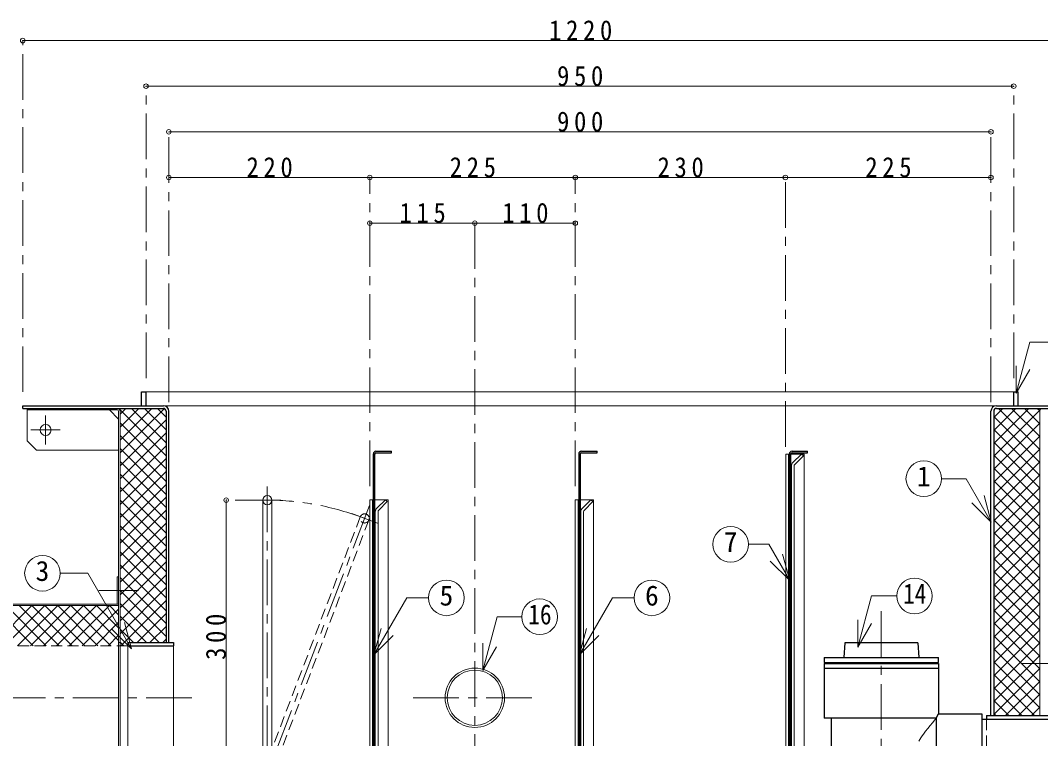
# Model space of a CAD drawing. Units: millimetres at full size, sheet at 1:10. Extents: x -2114 to 1936, y -1399 to 1411.
# Drawn here: x -1512 to -395, y -513 to 273 of the extents above; entities that cross this region are included whole.
import ezdxf
from ezdxf.enums import TextEntityAlignment as Align

# ---------------------------------------------------------------- set-up
doc = ezdxf.new("R2010")
doc.units = ezdxf.units.MM
doc.header["$LTSCALE"] = 10
doc.header["$PDMODE"] = 32
doc.header["$PDSIZE"] = 5
doc.linetypes.add('CHAIN1', pattern=[8, 5, -1, 1, -1])
doc.linetypes.add('DASHED1', pattern=[1.8, 1.2, -0.6])
doc.layers.add('0-0_ﾚｲﾔ1', color=4, linetype='Continuous', lineweight=9)
doc.styles.add('ＭＳ ゴシック', font='')
doc.styles.get('ＭＳ ゴシック').set_extended_font_data('MS Gothic')

msp = doc.modelspace()

# ---------------------------------------------------------------- linework, layer by layer
at = {"layer": '0-0_ﾚｲﾔ1'}
for p, q in [((-1509.11, 251.36), (-289.11, 251.36)), ((-1374.11, 201.36), (-424.11, 201.36)), ((-449.11, 151.36), (-1349.11, 151.36)), ((-1349.11, 101.36), (-1129.11, 101.36)), ((-1129.11, 101.36), (-904.11, 101.36)), ((-904.11, 101.36), (-674.11, 101.36)), ((-674.11, 101.36), (-449.11, 101.36)), ((-1129.11, 51.36), (-1014.11, 51.36)), ((-1014.11, 51.36), (-904.11, 51.36)), ((-1374.11, -133.64), (-424.11, -133.64)), ((-1504.11, -153.24), (-1504.11, -187.24)), ((-1414.11, -153.24), (-1404.11, -163.24)), ((-1404, -151.64), (-1352.11, -203.52)), ((-1402.51, -186.29), (-1367.86, -151.64)), ((-1402.51, -172.15), (-1382, -151.64)), ((-1402.51, -158), (-1396.14, -151.64)), ((-1402.51, -200.43), (-1353.95, -151.87)), ((-1389.86, -151.64), (-1352.11, -189.38)), ((-1375.71, -151.64), (-1352.11, -175.24)), ((-1361.57, -151.64), (-1352.11, -161.1)), ((-443.11, -148.64), (-1355.11, -148.64)), ((-446.11, -189.98), (-407.76, -151.64)), ((-446.11, -175.84), (-421.91, -151.64)), ((-446.11, -161.7), (-436.05, -151.64)), ((-446.11, -204.13), (-395.36, -153.37)), ((-440.76, -151.64), (-395.71, -196.69)), ((-426.62, -151.64), (-395.71, -182.55)), ((-412.48, -151.64), (-395.71, -168.41)), ((-398.34, -151.64), (-395.67, -154.31)), ((-1402.51, -214.57), (-1352.11, -164.17)), ((-1402.51, -167.27), (-1352.11, -217.67)), ((-446.11, -160.43), (-395.71, -210.83)), ((-1402.51, -228.71), (-1352.11, -178.31)), ((-446.11, -218.27), (-395.71, -167.87)), ((-446.11, -174.57), (-395.71, -224.97)), ((-1504.11, -187.24), (-1494.11, -197.24)), ((-1402.51, -181.41), (-1352.11, -231.81)), ((-446.11, -232.41), (-395.71, -182.01)), ((-446.11, -188.72), (-395.71, -239.12)), ((-1494.11, -197.24), (-1404.11, -197.24)), ((-1402.51, -242.86), (-1352.11, -192.46)), ((-1402.51, -195.55), (-1352.11, -245.95)), ((-446.11, -246.55), (-395.71, -196.15)), ((-1402.51, -257), (-1352.11, -206.6)), ((-1402.51, -209.69), (-1352.11, -260.09)), ((-670.61, -201.64), (-669.86, -201.64)), ((-446.11, -202.86), (-395.71, -253.26)), ((-446.11, -260.69), (-395.71, -210.29)), ((-1402.51, -271.14), (-1352.11, -220.74)), ((-446.11, -217), (-395.71, -267.4)), ((-1402.51, -223.83), (-1352.11, -274.23)), ((-446.11, -274.84), (-395.71, -224.44)), ((-446.11, -231.14), (-395.71, -281.54)), ((-1402.51, -285.28), (-1352.11, -234.88)), ((-1402.51, -237.98), (-1352.11, -288.38)), ((-446.11, -288.98), (-395.71, -238.58)), ((-446.11, -245.29), (-395.71, -295.69)), ((-1402.51, -299.42), (-1352.11, -249.02)), ((-1402.51, -252.12), (-1352.11, -302.52)), ((-1286.36, -252.14), (-1286.36, -552.14)), ((-1126.11, -251.64), (-1125.36, -251.64)), ((-1123.86, -251.64), (-1109.11, -251.64)), ((-1109.11, -948.64), (-1109.11, -251.64)), ((-901.11, -251.64), (-900.36, -251.64)), ((-898.86, -251.64), (-884.11, -251.64)), ((-884.11, -848.64), (-884.11, -251.64)), ((-446.11, -303.12), (-395.71, -252.72)), ((-1402.51, -313.57), (-1352.11, -263.17)), ((-1402.51, -266.26), (-1352.11, -316.66)), ((-446.11, -259.43), (-395.71, -309.83)), ((-446.11, -317.26), (-395.71, -266.86)), ((-1402.51, -327.71), (-1352.11, -277.31)), ((-446.11, -273.57), (-395.71, -323.97)), ((-1402.51, -280.4), (-1352.11, -330.8)), ((-446.11, -331.41), (-395.71, -281.01)), ((-446.11, -287.71), (-395.71, -338.11)), ((-1402.51, -341.85), (-1352.11, -291.45)), ((-1402.51, -294.55), (-1352.11, -344.95)), ((-446.11, -345.55), (-395.71, -295.15)), ((-1402.51, -355.99), (-1352.11, -305.59)), ((-1402.51, -308.69), (-1352.11, -359.09)), ((-446.11, -301.85), (-395.71, -352.25)), ((-446.11, -359.69), (-395.71, -309.29)), ((-1402.51, -370.14), (-1352.11, -319.74)), ((-1402.51, -322.83), (-1352.11, -373.23)), ((-446.11, -316), (-395.71, -366.4)), ((-446.11, -373.83), (-395.71, -323.43)), ((-1402.51, -384.28), (-1352.11, -333.88)), ((-446.11, -330.14), (-395.71, -380.54)), ((-1402.51, -336.97), (-1352.11, -387.37)), ((-446.11, -387.97), (-395.71, -337.57)), ((-446.11, -344.28), (-395.71, -394.68)), ((-1402.51, -398.42), (-1352.11, -348.02)), ((-1402.51, -351.11), (-1352.11, -401.51)), ((-446.11, -402.12), (-395.71, -351.72)), ((-1543.01, -411.64), (-1499.11, -367.74)), ((-1541.45, -367.74), (-1497.55, -411.64)), ((-1528.87, -411.64), (-1484.97, -367.74)), ((-1527.31, -367.74), (-1483.41, -411.64)), ((-1514.72, -411.64), (-1470.82, -367.74)), ((-1513.17, -367.74), (-1469.27, -411.64)), ((-1500.58, -411.64), (-1456.68, -367.74)), ((-1499.03, -367.74), (-1455.13, -411.64)), ((-1486.44, -411.64), (-1442.54, -367.74)), ((-1484.88, -367.74), (-1440.98, -411.64)), ((-1472.3, -411.64), (-1428.4, -367.74)), ((-1470.74, -367.74), (-1426.84, -411.64)), ((-1458.15, -411.64), (-1414.25, -367.74)), ((-1456.6, -367.74), (-1412.7, -411.64)), ((-1442.46, -367.74), (-1404.11, -406.08)), ((-1428.31, -367.74), (-1404.11, -391.94)), ((-1414.17, -367.74), (-1404.11, -377.8)), ((-1402.51, -365.26), (-1359.63, -408.14)), ((-1401.59, -411.64), (-1352.11, -362.16)), ((-446.11, -358.42), (-395.71, -408.82)), ((-446.11, -416.26), (-395.71, -365.86)), ((-1444.01, -411.64), (-1404.11, -371.74)), ((-1402.51, -379.4), (-1373.77, -408.14)), ((-1383.94, -408.14), (-1352.11, -376.3)), ((-446.11, -372.56), (-395.71, -422.96)), ((-1429.87, -411.64), (-1404.11, -385.88)), ((-1369.8, -408.14), (-1352.11, -390.45)), ((-446.11, -430.4), (-395.71, -380)), ((-446.11, -386.71), (-395.71, -437.11)), ((-1415.73, -411.64), (-1404.11, -400.02)), ((-1402.51, -393.54), (-1387.91, -408.14)), ((-446.11, -444.54), (-395.71, -394.14)), ((-446.11, -400.85), (-395.71, -451.25)), ((-1404.11, -408.14), (-1404.11, -529.14)), ((-1402.51, -407.68), (-1398.56, -411.64)), ((-1402.51, -408.14), (-1402.51, -529.14)), ((-1355.66, -408.14), (-1352.11, -404.59)), ((-446.11, -458.68), (-395.71, -408.28)), ((-446.11, -414.99), (-395.71, -465.39)), ((-446.11, -472.83), (-395.71, -422.43)), ((-446.11, -429.13), (-395.71, -479.53)), ((-446.11, -486.97), (-395.71, -436.57)), ((-446.11, -443.28), (-401.25, -488.14)), ((-446.11, -457.42), (-415.39, -488.14)), ((-433.14, -488.14), (-395.71, -450.71)), ((-418.99, -488.14), (-395.71, -464.85)), ((-446.11, -471.56), (-429.53, -488.14)), ((-404.85, -488.14), (-395.71, -479)), ((-446.11, -485.7), (-443.68, -488.14))]:
    msp.add_line(p, q, dxfattribs=at)
at = {"layer": '0-0_ﾚｲﾔ1', "linetype": 'CHAIN1'}
for p, q in [((-1509.11, -133.64), (-1509.11, 251.36)), ((-1374.11, -118.64), (-1374.11, 201.36)), ((-424.11, -118.64), (-424.11, 201.36)), ((-1349.11, -144.64), (-1349.11, 151.36)), ((-449.11, -144.64), (-449.11, 151.36)), ((-1129.11, -236.64), (-1129.11, 101.36)), ((-904.11, -236.64), (-904.11, 101.36)), ((-674.11, -193.64), (-674.11, 101.36)), ((-1014.11, 51.36), (-1014.11, -536.14)), ((-1484.11, -191.24), (-1484.11, -159.24)), ((-1468.11, -175.24), (-1500.11, -175.24)), ((-1241.36, -237.14), (-1241.36, -567.14)), ((-1226.36, -252.14), (-1286.36, -252.14)), ((-1129.53, -258.16), (-1241.36, -552.14)), ((-1148.88, -266.84), (-1120.84, -277.51)), ((-1382.51, -351.14), (-1425.71, -351.14)), ((-569.11, -373.64), (-569.11, -763.64)), ((-415.71, -431.14), (-372.51, -431.14)), ((-1324.11, -468.64), (-2054.11, -468.64)), ((-1081.61, -468.64), (-946.61, -468.64))]:
    msp.add_line(p, q, dxfattribs=at)
at = {"layer": '0-0_ﾚｲﾔ1', "color": 7, "lineweight": 18}
for p, q in [((-421.63, -135.04), (-406.62, -79.01)), ((-375.25, -79.01), (-406.62, -79.01)), ((-421.63, -135.04), (-421.63, -105.04)), ((-421.63, -135.04), (-406.63, -109.06)), ((-1504.11, -153.24), (-1504.11, -151.64)), ((-1405.71, -153.24), (-1504.11, -153.24)), ((-1404.11, -154.84), (-1404.11, -408.14)), ((-1402.51, -408.14), (-1402.51, -154.84)), ((-395.71, -488.14), (-395.71, -154.84)), ((-673.61, -898.64), (-673.61, -201.64)), ((-670.61, -201.64), (-673.61, -201.64)), ((-670.61, -898.64), (-670.61, -201.64)), ((-663.73, -213), (-654.49, -203.76)), ((-667.61, -215.12), (-667.61, -898.64)), ((-664.61, -215.12), (-664.61, -898.64)), ((-1246.36, -252.14), (-1246.36, -552.14)), ((-1236.36, -252.14), (-1236.36, -552.14)), ((-1129.11, -948.64), (-1129.11, -251.64)), ((-1126.11, -251.64), (-1129.11, -251.64)), ((-1126.11, -948.64), (-1126.11, -251.64)), ((-1121.35, -260.88), (-1112.11, -251.64)), ((-1119.23, -263), (-1109.99, -253.76)), ((-1112.11, -251.64), (-1109.99, -253.76)), ((-904.11, -948.64), (-904.11, -251.64)), ((-901.11, -251.64), (-904.11, -251.64)), ((-901.11, -948.64), (-901.11, -251.64)), ((-896.35, -260.88), (-887.11, -251.64)), ((-894.23, -263), (-884.99, -253.76)), ((-887.11, -251.64), (-884.99, -253.76)), ((-448.85, -276.18), (-470.07, -254.97)), ((-448.85, -276.18), (-456.62, -247.2)), ((-1123.11, -265.12), (-1123.11, -948.64)), ((-1120.11, -265.12), (-1120.11, -948.64)), ((-898.11, -265.12), (-898.11, -848.64)), ((-895.11, -265.12), (-895.11, -848.64)), ((-714.6, -300.54), (-692.4, -300.54)), ((-669.42, -340.35), (-692.4, -300.54)), ((-669.42, -340.35), (-677.18, -311.37)), ((-669.42, -340.35), (-690.63, -319.14)), ((-1437.75, -332.24), (-1467.99, -332.24)), ((-1389.9, -415.11), (-1437.75, -332.24)), ((-1405.71, -336.14), (-1405.71, -366.14)), ((-1404.11, -336.14), (-1405.71, -336.14)), ((-594.96, -413.31), (-579.91, -357.14)), ((-552.29, -357.14), (-579.91, -357.14)), ((-1404.11, -366.14), (-1904.11, -366.14)), ((-1404.11, -367.74), (-1902.51, -367.74)), ((-1124.61, -421.68), (-1088.54, -359.21)), ((-1064.76, -359.21), (-1088.54, -359.21)), ((-899.61, -421.68), (-863.54, -359.21)), ((-839.76, -359.21), (-863.54, -359.21)), ((-1389.9, -415.11), (-1397.67, -386.14)), ((-1005.28, -438.7), (-989.52, -379.88)), ((-989.52, -379.88), (-962.58, -379.88)), ((-594.96, -413.31), (-594.96, -383.31)), ((-594.96, -413.31), (-579.96, -387.33)), ((-1389.9, -415.11), (-1411.11, -393.9)), ((-1124.61, -421.68), (-1116.84, -392.7)), ((-1124.61, -421.68), (-1103.39, -400.46)), ((-899.61, -421.68), (-891.84, -392.7)), ((-899.61, -421.68), (-878.39, -400.46)), ((-1402.51, -408.14), (-1404.11, -408.14)), ((-1394.11, -525.64), (-1394.11, -411.64)), ((-1344.11, -411.64), (-1344.11, -525.64)), ((-1005.28, -438.7), (-1005.28, -408.7)), ((-1005.28, -438.7), (-990.28, -412.72))]:
    msp.add_line(p, q, dxfattribs=at)
at = {"layer": '0-0_ﾚｲﾔ1', "color": 5, "lineweight": 25}
for p, q in [((-1379.11, -148.64), (-1379.11, -133.64)), ((-1379.11, -133.64), (-1374.11, -133.64)), ((-1374.11, -148.64), (-1374.11, -133.64)), ((-424.11, -148.64), (-424.11, -133.64)), ((-424.11, -133.64), (-419.11, -133.64)), ((-419.11, -148.64), (-419.11, -133.64)), ((-1509.11, -151.64), (-1509.11, -148.64)), ((-1509.11, -148.64), (-1355.11, -148.64)), ((-1509.11, -151.64), (-1355.11, -151.64)), ((-1352.11, -154.64), (-1352.11, -408.14)), ((-1349.11, -408.14), (-1349.11, -154.64)), ((-449.11, -488.14), (-449.11, -154.64)), ((-446.11, -154.64), (-446.11, -488.14)), ((-443.11, -148.64), (-289.11, -148.64)), ((-1122.36, -198.64), (-1105.36, -198.64)), ((-1122.36, -200.14), (-1105.36, -200.14)), ((-1105.36, -200.14), (-1105.36, -198.64)), ((-897.36, -198.64), (-880.36, -198.64)), ((-897.36, -200.14), (-880.36, -200.14)), ((-880.36, -200.14), (-880.36, -198.64)), ((-666.86, -198.64), (-649.86, -198.64)), ((-1125.36, -201.64), (-1125.36, -948.64)), ((-1123.86, -201.64), (-1123.86, -948.64)), ((-900.36, -201.64), (-900.36, -848.64)), ((-898.86, -201.64), (-898.86, -848.64)), ((-669.86, -201.64), (-669.86, -898.64)), ((-1394.11, -408.14), (-1344.11, -408.14)), ((-1394.11, -408.14), (-1394.11, -411.64)), ((-1394.11, -411.64), (-1344.11, -411.64)), ((-1344.11, -408.14), (-1344.11, -411.64)), ((-609.11, -408.64), (-610.11, -424.64)), ((-529.11, -408.64), (-609.11, -408.64)), ((-529.11, -408.64), (-528.11, -424.64)), ((-631.61, -424.64), (-631.61, -430.14)), ((-631.61, -424.64), (-506.61, -424.64)), ((-631.61, -431.14), (-631.61, -491.14)), ((-631.61, -431.14), (-506.61, -431.14)), ((-631.61, -436.14), (-506.61, -436.14)), ((-509.11, -491.14), (-631.61, -491.14)), ((-624.11, -491.14), (-624.11, -606.14)), ((-509.11, -491.14), (-506.61, -486.14)), ((-509.11, -491.14), (-509.11, -606.14)), ((-459.11, -486.14), (-459.11, -611.14)), ((-454.11, -488.14), (-370.11, -488.14)), ((-454.11, -488.14), (-454.11, -492.04)), ((-459.11, -492.04), (-370.11, -492.04))]:
    msp.add_line(p, q, dxfattribs=at)
at = {"layer": '0-0_ﾚｲﾔ1', "linetype": 'DASHED1'}
for p, q in [((-1139.54, -270.4), (-1246.03, -550.36)), ((-1130.19, -273.95), (-1236.69, -553.91)), ((-1394.11, -411.64), (-1939.11, -411.64)), ((-454.11, -492.04), (-454.11, -605.24))]:
    msp.add_line(p, q, dxfattribs=at)
at = {"layer": '0-0_ﾚｲﾔ1', "color": 5, "lineweight": 25}
for points in [[(-443.11, -151.64), (-289.11, -151.64), (-289.11, -148.64)], [(-666.86, -200.14), (-649.86, -200.14), (-649.86, -198.64)], [(-668.36, -201.64), (-668.36, -898.64), (-669.86, -898.64)], [(-631.61, -430.14), (-506.61, -430.14), (-506.61, -424.64)], [(-506.61, -431.14), (-506.61, -486.14), (-459.11, -486.14)]]:
    msp.add_lwpolyline(points, dxfattribs=at)
at = {"layer": '0-0_ﾚｲﾔ1'}
for points in [[(-668.36, -201.64), (-653.61, -201.64), (-653.61, -898.64)], [(-509.11, -491.14), (-510.59, -492.92), (-513.13, -496.01), (-515.65, -499.1), (-518.13, -502.23), (-520.57, -505.38), (-522.96, -508.58), (-524.3, -510.46), (-525.72, -512.49), (-528.09, -516.03)]]:
    msp.add_lwpolyline(points, dxfattribs=at)
at = {"layer": '0-0_ﾚｲﾔ1', "color": 7, "lineweight": 18}
for points in [[(-665.85, -210.88), (-656.61, -201.64), (-654.49, -203.76)], [(-448.85, -276.18), (-476.31, -228.63), (-503.1, -228.63)]]:
    msp.add_lwpolyline(points, dxfattribs=at)
at = {"layer": '0-0_ﾚｲﾔ1'}
for centre, radius in [((-1484.11, -175.24), 6), ((-1014.11, -468.64), 32.5), ((-1014.11, -468.64), 30.25)]:
    msp.add_circle(centre, radius, dxfattribs=at)
at = {"layer": '0-0_ﾚｲﾔ1', "color": 7, "lineweight": 18}
for centre, radius in [((-522.6, -228.63), 19.5), ((-1241.36, -252.14), 5), ((-734.1, -300.54), 19.5), ((-1487.49, -332.24), 19.5), ((-1045.26, -359.21), 19.5), ((-820.26, -359.21), 19.5), ((-532.79, -357.14), 19.5), ((-943.08, -379.88), 19.5)]:
    msp.add_circle(centre, radius, dxfattribs=at)
at = {"layer": '0-0_ﾚｲﾔ1', "linetype": 'DASHED1'}
msp.add_circle((-1134.86, -272.18), 5, dxfattribs=at)
at = {"layer": '0-0_ﾚｲﾔ1', "color": 7, "lineweight": 18}
for centre, radius, start, end in [((-1405.71, -154.84), 3.2, 0, 90), ((-1405.71, -154.84), 1.6, 0, 90), ((-392.51, -154.84), 3.2, 90, 180), ((-661.61, -215.12), 6, 135, 180), ((-661.61, -215.12), 3, 135, 180), ((-1117.11, -265.12), 6, 135, 180), ((-1117.11, -265.12), 3, 135, 180), ((-892.11, -265.12), 6, 135, 180), ((-892.11, -265.12), 3, 135, 180)]:
    msp.add_arc(centre, radius, start, end, dxfattribs=at)
at = {"layer": '0-0_ﾚｲﾔ1', "color": 5, "lineweight": 25}
for centre, radius, start, end in [((-1355.11, -154.64), 6, 0, 90), ((-1355.11, -154.64), 3, 0, 90), ((-443.11, -154.64), 6, 90, 180), ((-443.11, -154.64), 3, 90, 180), ((-1122.36, -201.64), 3, 90, 180), ((-1122.36, -201.64), 1.5, 90, 180), ((-897.36, -201.64), 3, 90, 180), ((-897.36, -201.64), 1.5, 90, 180), ((-666.86, -201.64), 3, 90, 180), ((-666.86, -201.64), 1.5, 90, 180)]:
    msp.add_arc(centre, radius, start, end, dxfattribs=at)
at = {"layer": '0-0_ﾚｲﾔ1', "linetype": 'CHAIN1'}
msp.add_arc((-1241.36, -545.14), 293, 68.68636, 90, dxfattribs=at)
at = {"layer": '0-0_ﾚｲﾔ1'}
for p in [(-1509.11, 251.36), (-1374.11, 201.36), (-424.11, 201.36), (-1349.11, 151.36), (-449.11, 151.36), (-1349.11, 101.36), (-1129.11, 101.36), (-904.11, 101.36), (-674.11, 101.36), (-449.11, 101.36), (-1129.11, 51.36), (-1014.11, 51.36), (-904.11, 51.36), (-1286.36, -252.14)]:
    msp.add_point(p, dxfattribs=at)

# ---------------------------------------------------------------- texts
at = {"layer": '0-0_ﾚｲﾔ1', "color": 7, "style": 'ＭＳ ゴシック'}
for s, p in [('1', (-530.1, -243.63)), ('7', (-741.6, -315.54)), ('3', (-1494.99, -347.24)), ('6', (-827.76, -374.21)), ('5', (-1052.76, -374.21))]:
    msp.add_text(s, height=21.99, dxfattribs=at).set_placement(p, align=Align.BOTTOM_LEFT)
at = {"layer": '0-0_ﾚｲﾔ1', "color": 7, "style": 'ＭＳ ゴシック', "width": 0.85}
for s, p in [('14', (-545.29, -372.14)), ('16', (-955.58, -394.88))]:
    msp.add_text(s, height=21.99, dxfattribs=at).set_placement(p, align=Align.BOTTOM_LEFT)
at = {"layer": '0-0_ﾚｲﾔ1', "color": 7, "char_height": 21.99, "attachment_point": 7, "style": 'ＭＳ ゴシック'}
for s, insert in [('\\T1.38;\\W0.9;1220', (-932.86, 251.36)), ('\\T1.38;\\W0.9;950', (-924.11, 201.36)), ('\\T1.38;\\W0.9;900', (-924.11, 151.36)), ('\\T1.38;\\W0.9;220', (-1264.11, 101.36)), ('\\T1.38;\\W0.9;225', (-1041.61, 101.36)), ('\\T1.38;\\W0.9;230', (-814.11, 101.36)), ('\\T1.38;\\W0.9;225', (-586.61, 101.36)), ('\\T1.38;\\W0.9;115', (-1096.61, 51.36)), ('\\T1.38;\\W0.9;110', (-984.11, 51.36))]:
    msp.add_mtext(s, dxfattribs=dict(at, insert=insert))
at = {"layer": '0-0_ﾚｲﾔ1', "color": 7, "insert": (-1286.36, -427.14), "char_height": 21.99, "attachment_point": 7, "rotation": 90, "style": 'ＭＳ ゴシック'}
msp.add_mtext('\\T1.38;\\W0.9;300', dxfattribs=at)

doc.saveas('drawing.dxf')
